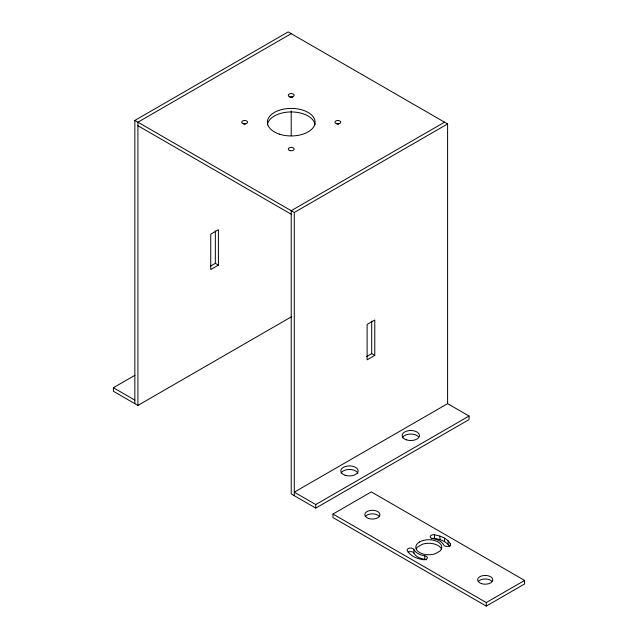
<?xml version="1.0" encoding="UTF-8"?>
<svg xmlns="http://www.w3.org/2000/svg" width="638" height="638" viewBox="0 0 638 638"><rect width="100%" height="100%" fill="white"/><g stroke="black" fill="none" stroke-linecap="round" stroke-linejoin="round"><path stroke-width="0.96" d="M134.849 403.655L134.849 120.415L288.161 31.9L447.597 123.955L447.597 403.655L294.293 492.161L315.754 504.554L469.058 416.04L469.058 419.581L315.754 508.095L291.223 493.932L291.223 210.692L444.534 122.185M291.223 33.67L137.92 122.185L137.92 405.425L113.389 391.261L113.389 387.721L134.921 375.288M134.849 120.415L294.293 212.462L447.597 123.955M210.229 266.309L215.341 263.358L218.403 265.129L218.403 229.728L210.739 234.154L210.739 269.555L218.403 265.129M137.92 405.425L291.223 316.911M366.603 356.594L371.715 353.643L374.777 355.414L374.777 320.005L367.113 324.431L367.113 359.84L374.777 355.414M332.98 514.045L371.308 491.922L524.611 580.428L524.611 583.969L486.284 606.1L332.98 517.585L332.98 514.045L486.284 602.559L524.611 580.428M450.364 543.903A3.469 2.002 0 0 1 447.916 546.359A3.469 2.002 0 0 1 443.665 544.94A15.392 8.884 0 0 0 432.779 538.655A3.469 2.002 0 0 1 430.323 536.199A3.469 2.002 0 0 1 434.574 534.788C440.619 535.904 447.206 538.225 450.364 543.903L450.364 545.673M431.224 538.847A3.469 2.002 0 0 1 434.574 538.328C440.26 539.453 446.624 541.431 449.806 546.662M137.92 125.726L291.223 214.232M447.597 403.655L469.058 416.04M113.389 387.721L134.849 400.114M486.284 602.559L486.284 606.1M448.131 540.793L448.131 544.334M444.582 538.121L444.582 541.662M439.957 536.072L439.957 539.612M434.574 534.788L434.574 538.328M424.812 555.826A3.469 2.002 0 0 1 427.261 558.274A3.469 2.002 0 0 1 423.018 559.693C416.973 558.577 410.386 556.256 407.227 550.578A3.469 2.002 0 0 1 409.676 548.122A3.469 2.002 0 0 1 413.926 549.541A15.392 8.884 0 0 0 424.812 555.826L424.812 559.366A3.469 2.002 0 0 1 426.367 559.885M413.926 549.541L413.926 553.082A15.392 8.884 0 0 0 424.812 559.366M371.715 321.185L371.715 353.643M315.754 504.554L315.754 508.095M294.293 212.462L294.293 495.702M291.223 110.868L291.223 135.75M215.341 230.908L215.341 263.358M267.426 124.825A23.845 13.773 0 0 1 291.223 111.953A23.845 13.773 0 0 1 315.02 124.825M243.852 124.091A2.927 1.691 0 0 1 245.367 124.091M337.079 124.091A2.927 1.691 0 0 1 338.595 124.091M289.764 97.343A2.927 1.691 0 0 1 292.69 97.343M402.426 437.764A8.669 5.008 0 0 1 409.676 434.095A8.669 5.008 0 0 1 418.313 436.551M341.107 473.165A8.669 5.008 0 0 1 349.48 469.456A8.669 5.008 0 0 1 357.862 473.165M408.121 552.181A3.469 2.002 0 0 1 413.926 553.082M416.231 548.84A13.007 7.512 0 0 1 417.531 547.029L422.292 544.278A13.007 7.512 0 0 1 441.36 548.84M478.628 581.154A7.608 4.394 0 0 1 491.802 581.154M365.789 516.014A7.608 4.394 0 0 1 378.964 516.014M419.597 541.933L417.531 543.488A13.007 7.512 0 0 0 419.597 552.548A13.007 7.512 0 0 0 435.299 553.744L440.06 550.993A13.007 7.512 0 0 0 437.995 541.933A13.007 7.512 0 0 0 422.292 540.737L419.597 541.933M406.47 439.853A8.669 5.008 0 0 0 419.477 435.515A8.669 5.008 0 0 0 406.47 431.176A8.669 5.008 0 0 0 406.47 439.853M345.142 475.254A8.669 5.008 0 0 0 358.157 470.924A8.669 5.008 0 0 0 345.142 466.585A8.669 5.008 0 0 0 345.142 475.254M279.3 134.108A23.845 13.773 0 0 0 315.076 122.185A23.845 13.773 0 0 0 279.3 110.254A23.845 13.773 0 0 0 279.3 134.108M289.764 150.56A2.927 1.691 0 0 0 294.15 149.093A2.927 1.691 0 0 0 289.764 147.633A2.927 1.691 0 0 0 289.764 150.56M243.15 123.644A2.927 1.691 0 0 0 247.536 122.185A2.927 1.691 0 0 0 243.15 120.718A2.927 1.691 0 0 0 243.15 123.644M336.378 123.644A2.927 1.691 0 0 0 340.764 122.185A2.927 1.691 0 0 0 336.378 120.718A2.927 1.691 0 0 0 336.378 123.644M289.158 96.466A2.927 1.691 0 0 0 294.054 95.708A2.927 1.691 0 0 0 290.465 93.634A2.927 1.691 0 0 0 289.158 96.466M481.411 583.618A7.608 4.394 0 0 0 492.823 579.814A7.608 4.394 0 0 0 481.411 576.01A7.608 4.394 0 0 0 481.411 583.618M368.573 518.471A7.608 4.394 0 0 0 379.985 514.667A7.608 4.394 0 0 0 368.573 510.863A7.608 4.394 0 0 0 368.573 518.471"/></g></svg>
